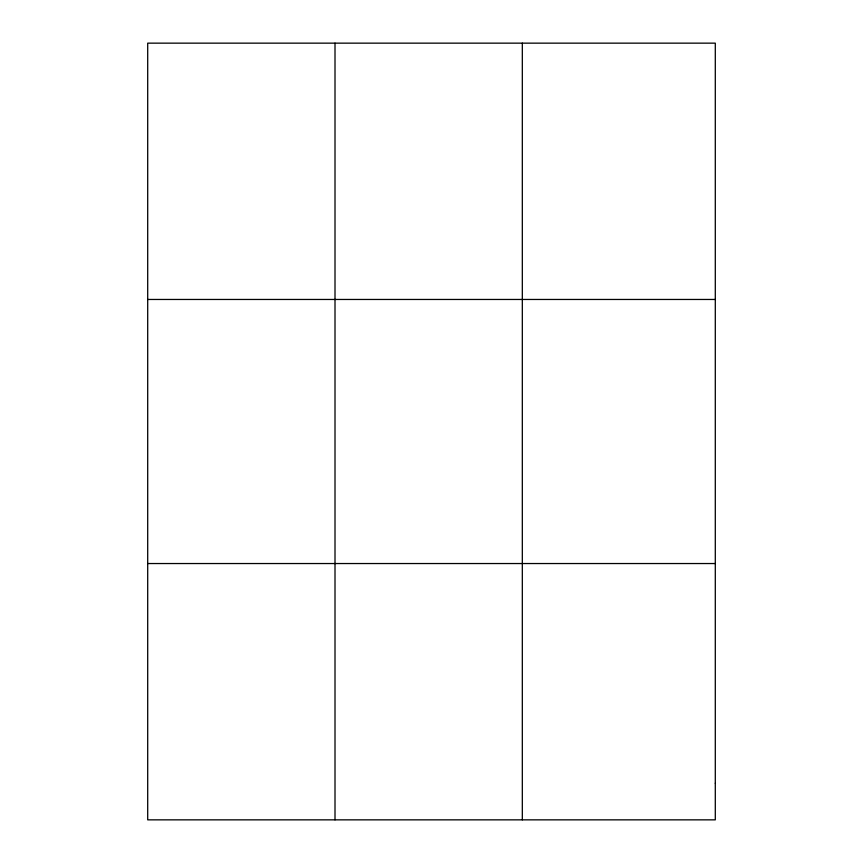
<?xml version="1.0" encoding="UTF-8"?>
<svg xmlns="http://www.w3.org/2000/svg" width="863" height="863" viewBox="0 0 863 863"><rect width="100%" height="100%" fill="white"/><g stroke="black" fill="none" stroke-linecap="round" stroke-linejoin="round"><path stroke-width="1.29" d="M335.006 819.85L335.006 43.15M522.32 819.85L522.32 43.15M147.702 299.461L715.298 299.461M147.702 563.539L715.298 563.539M715.298 783.237L715.298 819.85L147.702 819.85L147.702 43.15L715.298 43.15L715.298 783.237"/></g></svg>
